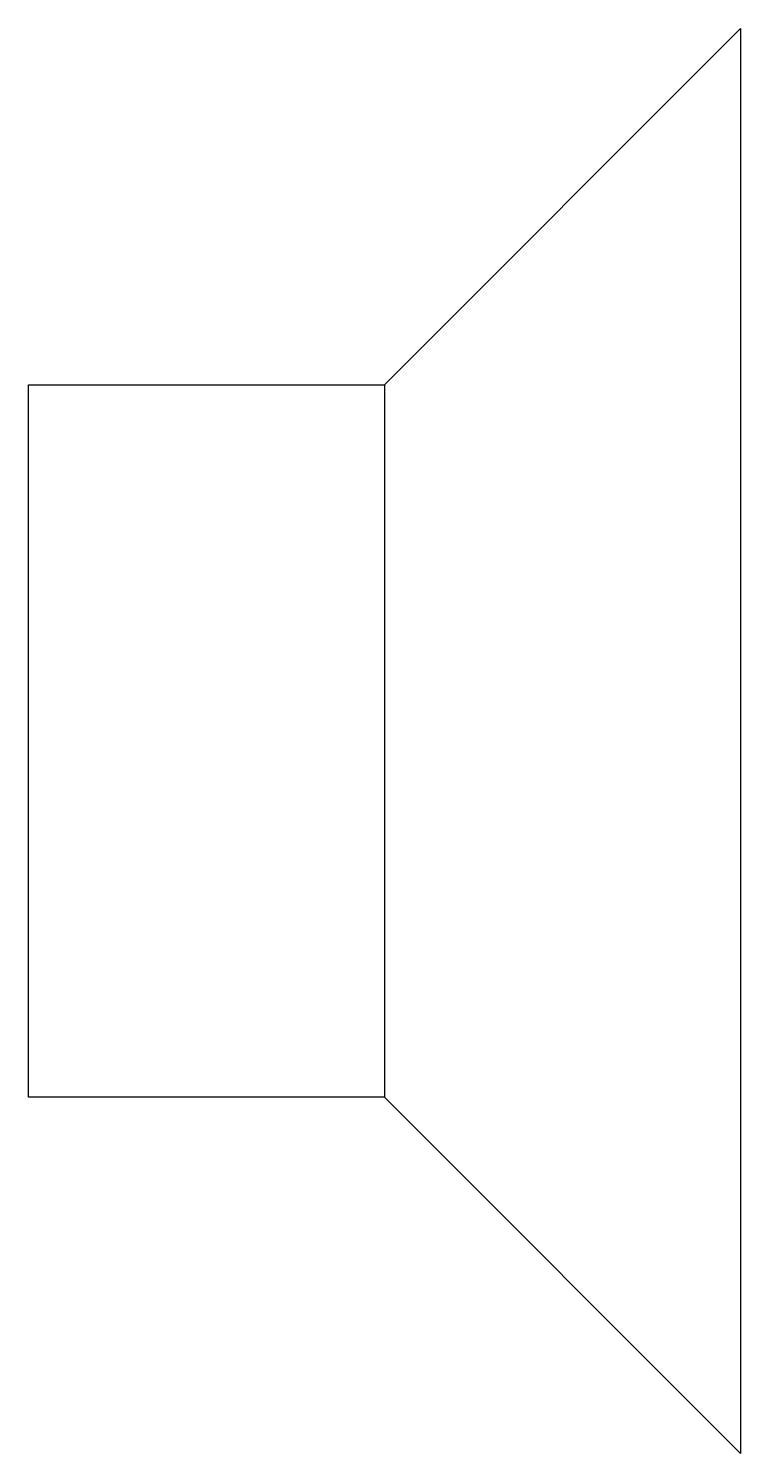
# Model space of a CAD drawing. Extents: x 0 to 3, y -3 to 3.
import ezdxf

# ---------------------------------------------------------------- set-up
doc = ezdxf.new("R2010")
doc.units = 0
doc.header["$LTSCALE"] = 9
doc.header["$MEASUREMENT"] = 0
doc.layers.get('0').update_dxf_attribs({"linetype": 'CONTINUOUS'})

msp = doc.modelspace()

# ---------------------------------------------------------------- linework, layer by layer
msp.add_lwpolyline([(1.5, 1.5), (3, 3), (3, -3), (1.5, -1.5)])
msp.add_lwpolyline([(0, 1.5), (1.5, 1.5), (1.5, -1.5), (0, -1.5)], close=True)

doc.saveas('drawing.dxf')
